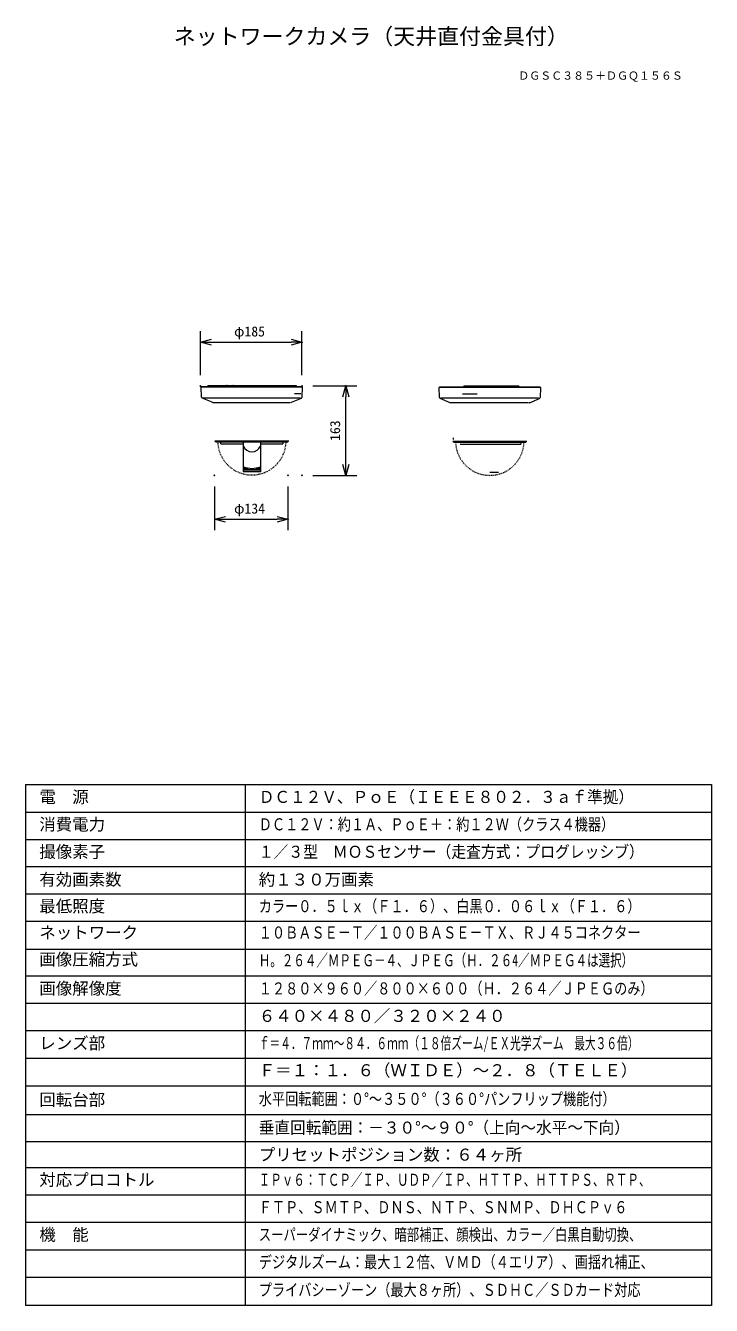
# Model space of a CAD drawing. Units: millimetres, scale not verified. Extents: x -62 to 63, y -116 to 117.
import ezdxf
from ezdxf.enums import TextEntityAlignment as Align

# ---------------------------------------------------------------- set-up
doc = ezdxf.new("R2010")
doc.units = ezdxf.units.MM
doc.header["$LTSCALE"] = 0.125
doc.header["$PDMODE"] = 32
doc.header["$PDSIZE"] = 0.0625
doc.linetypes.add('USER1', pattern=[4, 1, -1, 1, -1])
for name, color, linetype, lineweight in [('0-0_0', 7, 'Continuous', 9), ('0-1_WAKU', 1, 'Continuous', 18), ('0-4_GAIKEI', 1, 'Continuous', 18), ('0-6_SUNPO', 7, 'Continuous', 9)]:
    doc.layers.add(name, color=color, linetype=linetype, lineweight=lineweight)
for name, color, linetype in [('0-2_MOJI1', 7, 'Continuous'), ('0-3_TOUROKU', 7, 'Continuous'), ('0-5_Defpoints', 7, 'Continuous')]:
    doc.layers.add(name, color=color, linetype=linetype)
doc.styles.add('ＭＳ ゴシック', font='')
doc.styles.get('ＭＳ ゴシック').set_extended_font_data('MS Gothic')

# ---------------------------------------------------------------- blocks, each defined once
blk = doc.blocks.new('_OPEN30')
at = {"layer": '0-0_0'}
blk.add_line((0, 0), (-1, 0), dxfattribs=at)
blk.add_lwpolyline([(-1, 0.26795), (0, 0), (-1, -0.26795)], dxfattribs=at)
blk = doc.blocks.new('D6')
at = {"layer": '0-5_Defpoints'}
for p in [(-26.1546, 27.2598), (-12.7548, 27.2598), (-12.7548, 19.2598)]:
    blk.add_point(p, dxfattribs=at)
at = {"layer": '0-6_SUNPO'}
for p, q in [((-26.1546, 25.2598), (-26.1546, 17.2598)), ((-12.7548, 25.2598), (-12.7548, 17.2598)), ((-24.1546, 19.2598), (-14.7548, 19.2598))]:
    blk.add_line(p, q, dxfattribs=at)
at = {"layer": '0-6_SUNPO', "xscale": 2, "yscale": 2, "rotation": 180}
blk.add_blockref('_OPEN30', (-26.1546, 19.2598), dxfattribs=at)
at = {"layer": '0-6_SUNPO', "xscale": 2, "yscale": 2}
blk.add_blockref('_OPEN30', (-12.7548, 19.2598), dxfattribs=at)
at = {"layer": '0-6_SUNPO', "style": 'ＭＳ ゴシック'}
blk.add_text('φ134', height=1.833, dxfattribs=at).set_placement((-22.5797, 19.7598), align=Align.BOTTOM_LEFT)
blk = doc.blocks.new('D5')
at = {"layer": '0-5_Defpoints'}
for p in [(-10.2047, 43.5748), (-2.2047, 43.5748), (-10.2047, 27.2748)]:
    blk.add_point(p, dxfattribs=at)
at = {"layer": '0-6_SUNPO'}
for p, q in [((-8.2047, 43.5748), (-0.2047, 43.5748)), ((-2.2047, 29.2748), (-2.2047, 41.5748)), ((-8.2047, 27.2748), (-0.2047, 27.2748))]:
    blk.add_line(p, q, dxfattribs=at)
at = {"layer": '0-6_SUNPO', "xscale": 2, "yscale": 2}
for p, rotation in [((-2.2047, 43.5748), 90), ((-2.2047, 27.2748), 270)]:
    blk.add_blockref('_OPEN30', p, dxfattribs=dict(at, rotation=rotation))
at = {"layer": '0-6_SUNPO', "style": 'ＭＳ ゴシック'}
blk.add_text('163', height=1.833, rotation=90, dxfattribs=at).set_placement((-2.7047, 33.5498), align=Align.BOTTOM_LEFT)
blk = doc.blocks.new('D4')
at = {"layer": '0-5_Defpoints'}
for p in [(-10.2047, 51.5403), (-28.7047, 43.5403), (-10.2047, 43.5403)]:
    blk.add_point(p, dxfattribs=at)
at = {"layer": '0-6_SUNPO'}
for p, q in [((-28.7047, 45.5403), (-28.7047, 53.5403)), ((-26.7047, 51.5403), (-12.2047, 51.5403)), ((-10.2047, 45.5403), (-10.2047, 53.5403))]:
    blk.add_line(p, q, dxfattribs=at)
at = {"layer": '0-6_SUNPO', "xscale": 2, "yscale": 2, "rotation": 180}
blk.add_blockref('_OPEN30', (-28.7047, 51.5403), dxfattribs=at)
at = {"layer": '0-6_SUNPO', "xscale": 2, "yscale": 2}
blk.add_blockref('_OPEN30', (-10.2047, 51.5403), dxfattribs=at)
at = {"layer": '0-6_SUNPO', "style": 'ＭＳ ゴシック'}
blk.add_text('φ185', height=1.833, dxfattribs=at).set_placement((-22.5797, 52.0403), align=Align.BOTTOM_LEFT)

msp = doc.modelspace()

# ---------------------------------------------------------------- linework, layer by layer
at = {"layer": '0-1_WAKU', "color": 4}
for p, q in [((-62.4897, -21.558), (-62.4897, -116.4981)), ((-62.4897, -21.558), (62.5103, -21.558)), ((-22.4897, -21.558), (-22.4897, -116.4981)), ((62.5103, -21.558), (62.5103, -116.4981)), ((62.5103, -116.4981), (-62.4897, -116.4981))]:
    msp.add_line(p, q, dxfattribs=at)
at = {"layer": '0-1_WAKU'}
for p, q in [((-62.4897, -26.558), (62.5103, -26.558)), ((-62.4897, -31.558), (62.5103, -31.558)), ((-62.4897, -36.4865), (62.5103, -36.4865)), ((-62.4897, -41.4764), (62.5103, -41.4764)), ((-62.4897, -46.4764), (62.5103, -46.4764)), ((-62.4897, -51.5381), (62.5103, -51.5381)), ((-62.4897, -56.4049), (62.5103, -56.4049)), ((-62.4897, -61.4049), (62.5103, -61.4049)), ((-62.4897, -66.4049), (62.5103, -66.4049)), ((-62.4897, -71.4049), (62.5103, -71.4049)), ((-62.4897, -76.4837), (62.5103, -76.4837)), ((-62.4897, -81.7076), (62.5103, -81.7076)), ((-62.4897, -86.6414), (62.5103, -86.6414)), ((-62.4897, -91.3511), (62.5103, -91.3511)), ((-62.4897, -96.3511), (62.5103, -96.3511)), ((-62.4897, -101.3511), (62.5103, -101.3511)), ((-62.4897, -106.3511), (62.5103, -106.3511)), ((-62.4897, -111.3551), (62.5103, -111.3551))]:
    msp.add_line(p, q, dxfattribs=at)
at = {"layer": '0-4_GAIKEI'}
for p, q in [((-12.2472, 50.8867), (-30.4966, 50.8867)), ((-29.2929, 51.1867), (-25.8466, 51.1867)), ((-29.2929, 51.1867), (-29.2929, 51.0667)), ((-29.2929, 51.0667), (-25.8466, 51.0667)), ((-28.4466, 51.0667), (-28.4466, 51.1867)), ((-27.5666, 51.0367), (-27.5666, 51.0667)), ((-27.4466, 51.0667), (-27.4466, 51.0367)), ((-26.9361, 51.0667), (-26.9361, 51.0367)), ((-26.7493, 51.0667), (-26.7493, 51.0367)), ((-26.5881, 51.0667), (-26.5881, 51.0367)), ((-26.0466, 51.0667), (-26.0466, 51.1867)), ((-25.8448, 51.2034), (-25.8466, 51.1984)), ((-25.8466, 51.0367), (-25.8466, 51.1984)), ((-25.8466, 51.0949), (-25.8448, 51.09)), ((-25.8448, 51.0706), (-25.8466, 51.0756)), ((-25.839, 51.2083), (-25.8448, 51.2034)), ((-25.839, 51.0657), (-25.8448, 51.0706)), ((-25.8297, 51.2128), (-25.839, 51.2083)), ((-25.8297, 51.0612), (-25.839, 51.0657)), ((-25.8174, 51.2167), (-25.8297, 51.2128)), ((-25.8174, 51.0573), (-25.8297, 51.0612)), ((-25.8023, 51.2199), (-25.8174, 51.2167)), ((-25.8023, 51.0541), (-25.8174, 51.0573)), ((-25.7849, 51.2223), (-25.8023, 51.2199)), ((-25.7849, 51.0517), (-25.8023, 51.0541)), ((-25.7657, 51.2238), (-25.7849, 51.2223)), ((-25.7657, 51.0502), (-25.7849, 51.0517)), ((-25.7466, 51.2243), (-25.7657, 51.2238)), ((-25.7466, 51.0497), (-25.7657, 51.0502)), ((-25.7466, 51.2243), (-24.7466, 51.2243)), ((-25.7466, 51.0497), (-25.3466, 51.0497)), ((-25.3466, 51.069), (-25.3275, 51.0695)), ((-25.3275, 51.0502), (-25.3466, 51.0497)), ((-25.3275, 51.0695), (-25.3084, 51.071)), ((-25.3084, 51.0517), (-25.3275, 51.0502)), ((-25.3084, 51.071), (-25.291, 51.0734)), ((-25.291, 51.0541), (-25.3084, 51.0517)), ((-25.291, 51.144), (-25.2759, 51.1472)), ((-25.2759, 51.0573), (-25.291, 51.0541)), ((-25.2759, 51.0766), (-25.2635, 51.0805)), ((-25.2635, 51.0612), (-25.2759, 51.0573)), ((-25.2635, 51.0805), (-25.2542, 51.085)), ((-25.2542, 51.0657), (-25.2635, 51.0612)), ((-25.2542, 51.085), (-25.2485, 51.09)), ((-25.2485, 51.0706), (-25.2542, 51.0657)), ((-25.2485, 51.09), (-25.2466, 51.0949)), ((-25.2466, 51.0756), (-25.2485, 51.0706)), ((-25.2466, 51.1014), (-25.2447, 51.1057)), ((-25.2466, 51.0756), (-25.2466, 51.1014)), ((-25.2466, 51.082), (-25.2447, 51.0864)), ((-25.2447, 51.1057), (-25.2392, 51.1098)), ((-25.2447, 51.0864), (-25.2392, 51.0905)), ((-25.2392, 51.1098), (-25.2303, 51.1135)), ((-25.2392, 51.0905), (-25.2303, 51.0941)), ((-25.2303, 51.1135), (-25.2184, 51.1165)), ((-25.2303, 51.0941), (-25.2184, 51.0972)), ((-25.2184, 51.1165), (-25.2042, 51.1189)), ((-25.2184, 51.0972), (-25.2042, 51.0995)), ((-25.2042, 51.1189), (-25.1883, 51.1203)), ((-25.2042, 51.0995), (-25.1883, 51.101)), ((-25.1883, 51.1203), (-25.1716, 51.1208)), ((-25.1883, 51.101), (-25.1716, 51.1015)), ((-25.1716, 51.1208), (-25.1549, 51.1203)), ((-25.1716, 51.1015), (-25.1549, 51.101)), ((-25.1549, 51.1203), (-25.1391, 51.1189)), ((-25.1549, 51.101), (-25.1391, 51.0995)), ((-25.1391, 51.1189), (-25.1249, 51.1165)), ((-25.1391, 51.0995), (-25.1249, 51.0972)), ((-25.1249, 51.1165), (-25.113, 51.1135)), ((-25.1249, 51.0972), (-25.113, 51.0941)), ((-25.113, 51.1135), (-25.1041, 51.1098)), ((-25.113, 51.0941), (-25.1041, 51.0905)), ((-25.1041, 51.1098), (-25.0985, 51.1057)), ((-25.1041, 51.0905), (-25.0985, 51.0864)), ((-25.0985, 51.1057), (-25.0966, 51.1014)), ((-25.0985, 51.0864), (-25.0966, 51.082)), ((-25.0966, 51.0367), (-25.0966, 51.1014)), ((-24.7966, 51.1014), (-24.7947, 51.1057)), ((-24.7966, 51.0367), (-24.7966, 51.1014)), ((-24.7966, 51.082), (-24.7947, 51.0864)), ((-24.7947, 51.1057), (-24.7892, 51.1098)), ((-24.7947, 51.0864), (-24.7892, 51.0905)), ((-24.7892, 51.1098), (-24.7803, 51.1135)), ((-24.7892, 51.0905), (-24.7803, 51.0941)), ((-24.7803, 51.1135), (-24.7684, 51.1165)), ((-24.7803, 51.0941), (-24.7684, 51.0972)), ((-24.7684, 51.1165), (-24.7542, 51.1189)), ((-24.7684, 51.0972), (-24.7542, 51.0995)), ((-24.7542, 51.1189), (-24.7383, 51.1203)), ((-24.7542, 51.0995), (-24.7383, 51.101)), ((-24.7275, 51.2238), (-24.7466, 51.2243)), ((-24.7383, 51.1203), (-24.7051, 51.1213)), ((-24.7051, 51.1019), (-24.7383, 51.101)), ((-24.7084, 51.2223), (-24.7275, 51.2238)), ((-24.691, 51.2199), (-24.7084, 51.2223)), ((-24.7051, 51.1213), (-24.6891, 51.1227)), ((-24.6891, 51.1034), (-24.7051, 51.1019)), ((-24.6759, 51.2167), (-24.691, 51.2199)), ((-24.6891, 51.1227), (-24.6748, 51.125)), ((-24.6748, 51.1057), (-24.6891, 51.1034)), ((-24.6635, 51.2128), (-24.6759, 51.2167)), ((-24.6748, 51.125), (-24.6631, 51.1281)), ((-24.6631, 51.1087), (-24.6748, 51.1057)), ((-24.6542, 51.2083), (-24.6635, 51.2128)), ((-24.6631, 51.1281), (-24.6541, 51.1318)), ((-24.6541, 51.1124), (-24.6631, 51.1087)), ((-24.6485, 51.2034), (-24.6542, 51.2083)), ((-24.6541, 51.1318), (-24.6485, 51.1359)), ((-24.6485, 51.1166), (-24.6541, 51.1124)), ((-24.6466, 51.1984), (-24.6485, 51.2034)), ((-24.6485, 51.1359), (-24.6466, 51.1402)), ((-24.6466, 51.1209), (-24.6485, 51.1166)), ((-24.6466, 51.0367), (-24.6466, 51.1984)), ((-24.6466, 51.1867), (-13.1975, 51.1867)), ((-24.6466, 51.0667), (-13.1975, 51.0667)), ((-24.4466, 51.1867), (-24.4466, 51.0667)), ((-17.0886, 51.0367), (-17.0466, 51.0667)), ((-15.0466, 51.0667), (-15.0466, 51.0367)), ((-14.9266, 51.0667), (-14.9266, 51.0367)), ((-13.0167, 50.9067), (-13.6335, 50.9067)), ((-13.4818, 49.7367), (-12.3255, 49.7367)), ((-13.1975, 51.1867), (-13.1975, 51.0667)), ((-13.0166, 50.9067), (-13.0166, 50.8867)), ((-11.9967, 50.8867), (-12.2192, 50.8867)), ((16.8928, 50.8181), (12.8695, 50.8181)), ((31.3644, 50.8181), (16.905, 50.8181)), ((17.1621, 49.6681), (19.8215, 49.6681)), ((17.4011, 51.1181), (27.3462, 51.1181)), ((17.4011, 51.1181), (17.4011, 50.9981)), ((17.4012, 50.9981), (19.8694, 50.9981)), ((19.8694, 50.9981), (24.3694, 50.9981)), ((26.8319, 50.9981), (24.3694, 50.9981)), ((26.8319, 50.9681), (26.8319, 50.9981)), ((27.3462, 51.1181), (27.3746, 51.1122)), ((27.3746, 51.1122), (27.4002, 51.0951)), ((27.4002, 51.0951), (27.4205, 51.0687)), ((27.4205, 51.0687), (27.4336, 51.0351)), ((27.4336, 51.0351), (27.4381, 50.9981)), ((27.4381, 50.9981), (27.4381, 50.9681)), ((-30.1822, 48.9626), (-12.3798, 48.9626)), ((-28.2812, 48.097), (-14.281, 48.097)), ((13.1838, 48.9626), (30.9862, 48.9626)), ((15.0848, 48.097), (29.0851, 48.097)), ((-27.9202, 41.1004), (-14.5731, 41.1004)), ((-26.8927, 40.5799), (-22.8609, 40.5799)), ((-22.7966, 35.5159), (-22.7966, 40.9367)), ((-19.6966, 40.9367), (-19.6966, 35.5159)), ((-19.6323, 40.5799), (-15.6005, 40.5799)), ((15.4459, 41.0318), (28.793, 41.0318)), ((16.709, 40.5113), (27.7655, 40.5113)), ((-22.8466, 35.4659), (-22.8607, 35.4679)), ((-22.7966, 36.1552), (-21.9502, 36.1552)), ((-19.6966, 35.823), (-22.7966, 35.823)), ((-19.6966, 35.5159), (-22.7966, 35.5159)), ((-20.543, 36.1552), (-19.6966, 36.1552)), ((-19.6326, 35.4679), (-19.6466, 35.4659))]:
    msp.add_line(p, q, dxfattribs=at)
at = {"layer": '0-4_GAIKEI', "color": 7}
for p, q in [((-30.3471, 51.0367), (-12.1461, 51.0367)), ((-11.9967, 50.8867), (-12.1461, 51.0367)), ((-12.0858, 49.0773), (-11.9967, 50.8867)), ((13.0189, 50.9681), (17.4737, 50.9681)), ((20.1632, 50.9681), (31.22, 50.9681)), ((31.3694, 50.8181), (31.22, 50.9681)), ((31.3694, 50.8181), (31.2802, 49.0087)), ((-28.4973, 48.1323), (-30.2972, 48.917)), ((-13.9959, 48.1323), (-12.1961, 48.917)), ((14.8687, 48.0637), (13.0689, 48.8484)), ((29.3702, 48.0637), (31.17, 48.8484)), ((-27.8266, 40.9367), (-27.9202, 41.1004)), ((-27.8266, 40.9367), (-14.6666, 40.9367)), ((-14.6666, 40.9367), (-14.5731, 41.1004)), ((15.4304, 41.6674), (15.4221, 41.3601)), ((15.5394, 40.8681), (15.4459, 41.0318)), ((15.5395, 40.8681), (28.6994, 40.8681)), ((16.709, 40.5113), (16.707, 40.5112)), ((28.6994, 40.8681), (28.793, 41.0318)), ((-19.6466, 35.4659), (-22.8466, 35.4659)), ((22.1194, 35.3994), (23.7335, 35.3994)), ((22.1194, 35.3994), (22.1194, 35.3973)), ((22.1194, 35.3973), (23.7126, 35.3973)), ((23.7194, 35.3973), (23.7335, 35.3994))]:
    msp.add_line(p, q, dxfattribs=at)
for points in [[(-30.4074, 49.0773), (-30.4966, 50.8867), (-30.3472, 51.0367)], [(12.9586, 49.0087), (12.8695, 50.8181), (13.0189, 50.9681)]]:
    msp.add_lwpolyline(points, dxfattribs=at)
for centre, radius, start, end in [((-30.2083, 49.0962), 0.2, 185.41711, 243.63034), ((-12.2849, 49.0962), 0.2, 296.36966, 354.58289), ((13.1577, 49.0276), 0.2, 185.41711, 243.63034), ((31.0811, 49.0276), 0.2, 296.36966, 354.58289), ((-28.639, 47.7583), 0.4, 43.42946, 69.25739), ((-13.8542, 47.7583), 0.4, 110.74261, 136.57054), ((14.727, 47.6897), 0.4, 43.42946, 69.25739), ((29.5118, 47.6897), 0.4, 110.74261, 136.57054), ((-27.7465, 41.1996), 0.2, 179.78737, 209.74488), ((-66.8639, 39.0627), 40, 2.17369, 2.68558), ((24.3707, 39.0627), 40, 177.31442, 177.82631), ((-14.7467, 41.1996), 0.2, 330.25512, 0.21263), ((15.6195, 41.131), 0.2, 179.78737, 209.74492), ((67.7367, 38.9941), 40, 177.31442, 177.82631), ((28.6193, 41.131), 0.2, 330.25508, 0.21263)]:
    msp.add_arc(centre, radius, start, end, dxfattribs=at)
at = {"layer": '0-4_GAIKEI', "linetype": 'USER1'}
for centre, start, end in [((-21.2466, 41.1367), 181.83772, 358.16228), ((22.1194, 41.0681), 181.83772, 270), ((22.1194, 41.0681), 270, 358.16228)]:
    msp.add_arc(centre, 6.25, start, end, dxfattribs=at)
at = {"layer": '0-4_GAIKEI'}
for centre, radius, start, end in [((-21.2466, 40.7867), 1.6836, 202.58, 337.42), ((-22.8466, 35.5159), 0.05, 270, 359.99989), ((-21.2466, 40.1867), 4.1, 247.78063, 292.21937), ((-19.6466, 35.5159), 0.05, 180, 270)]:
    msp.add_arc(centre, radius, start, end, dxfattribs=at)

# ---------------------------------------------------------------- block references
at = {"layer": '0-6_SUNPO'}
for name in ['D4', 'D5', 'D6']:
    msp.add_blockref(name, (-1.9098, 7.5433), dxfattribs=at)

# ---------------------------------------------------------------- texts
at = {"layer": '0-2_MOJI1', "style": 'ＭＳ ゴシック'}
for s, height, p in [('ネットワークカメラ（天井直付金具付）', 2.933, (-35.4897, 112.5019)), ('電\u3000源', 2.199, (-59.9897, -25.558)), ('消費電力', 2.199, (-59.9897, -30.558)), ('撮像素子', 2.199, (-59.9897, -35.558)), ('有効画素数', 2.199, (-59.9897, -40.6197)), ('約１３０万画素', 2.199, (-19.9897, -40.6197)), ('最低照度', 2.199, (-59.9897, -45.4764)), ('ネットワーク', 2.199, (-59.9897, -50.2814)), ('画像圧縮方式', 2.199, (-59.9897, -55.158)), ('画像解像度', 2.199, (-59.9897, -60.4764)), ('６４０×４８０／３２０×２４０', 2.199, (-19.9897, -65.4764)), ('レンズ部', 2.199, (-59.9897, -70.4569)), ('Ｆ＝１：１．６（ＷＩＤＥ）～２．８（ＴＥＬＥ）', 2.199, (-19.9897, -75.3855)), ('回転台部', 2.199, (-59.9897, -80.7597)), ('プリセットポジション数：６４ヶ所', 2.199, (-19.9897, -90.7722)), ('対応プロコトル', 2.199, (-59.9897, -95.3511)), ('機\u3000能', 2.199, (-59.9897, -105.3511))]:
    msp.add_text(s, height=height, dxfattribs=at).set_placement(p, align=Align.BOTTOM_LEFT)
for s, width, p in [('ＤＣ１２Ｖ、ＰｏＥ（ＩＥＥＥ８０２．３ａｆ準拠）', 0.95, (-19.9897, -25.558)), ('ＤＣ１２Ｖ：約１Ａ、ＰｏＥ＋：約１２Ｗ（クラス４機器）', 0.8, (-19.9897, -30.558)), ('１／３型\u3000ＭＯＳセンサー（走査方式：プログレッシブ）', 0.9, (-19.9897, -35.558)), ('カラー０．５ｌｘ（Ｆ１．６）、白黒０．０６ｌｘ（Ｆ１．６）', 0.8, (-19.9897, -45.4764)), ('１０ＢＡＳＥ－Ｔ／１００ＢＡＳＥ－ＴＸ、ＲＪ４５コネクター', 0.8, (-19.9897, -50.2814)), ('Ｈ。２６４／ＭＰＥＧ－４、ＪＰＥＧ（Ｈ．２６4／ＭＰＥＧ４は選択）', 0.7, (-19.9897, -55.3364)), ('１２８０×９６０／８００×６００（Ｈ．２６４／ＪＰＥＧのみ）', 0.8, (-19.9897, -60.4764)), ('ｆ＝４．７ｍｍ～８４．６ｍｍ（１８倍ズーム/ＥＸ光学ズーム\u3000最大３６倍）', 0.65, (-19.9897, -70.4569)), ('水平回転範囲：０°～３５０°（３６０°パンフリップ機能付）', 0.8, (-19.9897, -80.6145)), ('垂直回転範囲：－３０°～９０°（上向～水平～下向）', 0.95, (-19.9897, -85.8385)), ('ＩＰｖ６：ＴＣＰ／ＩＰ、ＵＤＰ／ＩＰ、ＨＴＴＰ、ＨＴＴＰＳ、ＲＴＰ、', 0.7, (-19.9897, -95.3511)), ('ＦＴＰ、ＳＭＴＰ、ＤＮＳ、ＮＴＰ、ＳＮＭＰ、ＤＨＣＰｖ６', 0.8, (-19.9897, -100.3511)), ('スーパーダイナミック、暗部補正、顔検出、カラー／白黒自動切換、', 0.75, (-19.9897, -105.3511)), ('デジタルズーム：最大１２倍、ＶＭＤ（４エリア）、画揺れ補正、', 0.8, (-19.9897, -110.3562)), ('プライバシーゾーン（最大８ヶ所）、ＳＤＨＣ／ＳＤカード対応', 0.8, (-19.9897, -115.4272))]:
    msp.add_text(s, height=2.199, dxfattribs=dict(at, width=width)).set_placement(p, align=Align.BOTTOM_LEFT)
at = {"layer": '0-3_TOUROKU', "style": 'ＭＳ ゴシック'}
msp.add_text('ＤＧＳＣ３８５＋ＤＧＱ１５６Ｓ', height=1.466, dxfattribs=at).set_placement((27.3102, 106.5019), align=Align.BOTTOM_LEFT)

doc.saveas('drawing.dxf')
